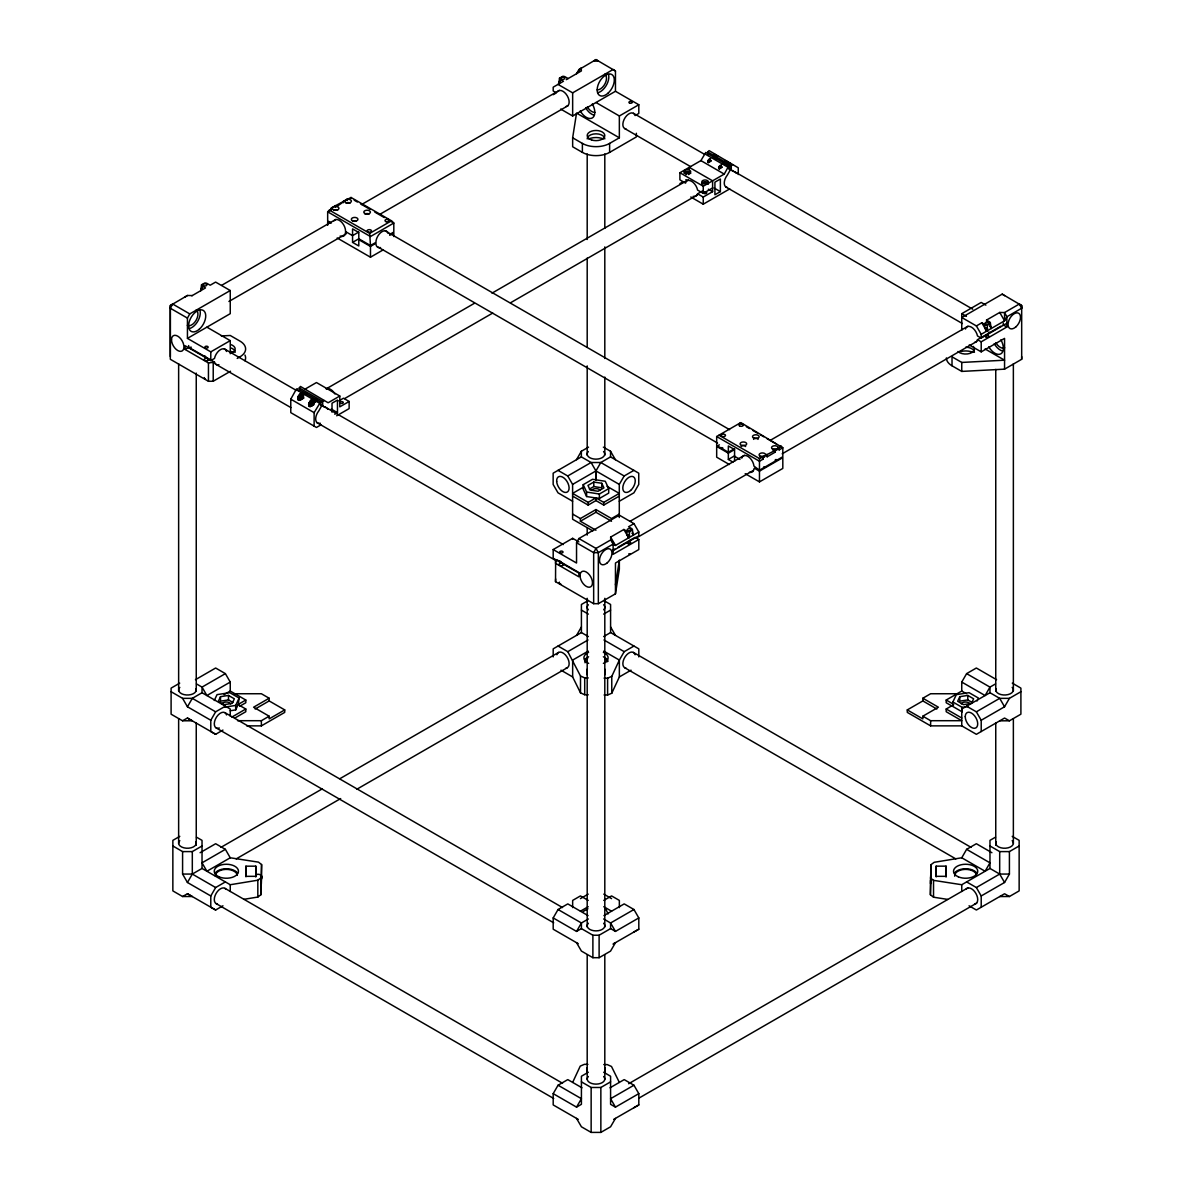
<?xml version="1.0" encoding="UTF-8"?>
<svg xmlns="http://www.w3.org/2000/svg" width="1192" height="1192" viewBox="0 0 1192 1192"><rect width="100%" height="100%" fill="white"/><g stroke="black" fill="none" stroke-linecap="round" stroke-linejoin="round"><path stroke-width="1.5" d="M245.91 876.716L245.91 874.779L245.925 876.433M255.803 876.85C254.879 872.082 264.535 874.451 261.421 879.16M946.388 357.928A19.266 11.115 0 0 0 952.021 365.795L961.75 371.412L1004.558 369.162L1021.678 359.284L1021.678 356.587M965.475 329.007A8.806 5.081 60 0 1 971.48 327.159A8.806 5.081 60 0 1 977.5 335.95L981.21 338.096L981.21 334.296L1004.558 320.812L1006.882 316.774L1021.678 308.236L1021.678 305.539L1019.339 304.02L1004.558 312.557L999.73 312.453L986.499 320.097L987.989 322.674M946.061 876.403L946.061 875.36L946.076 877.014M261.242 880.009L261.286 884.181L261.391 874.988M930.579 880.188C930.639 892.987 930.699 866.554 930.758 879.338M580.266 573.307L556.917 559.823L555.636 560.568L555.532 563.339L578.88 576.809L578.88 573.069L553.192 558.243L553.192 549.557L572.652 538.322L578.88 541.913M615.459 584.84L619.348 560.136L619.348 569.091L615.459 593.81L598.339 603.688L593.661 603.688L555.532 581.681L555.636 578.925M244.047 899.304L257.83 897.04L261.078 894.611L261.584 864.543L258.47 862.144L230.25 857.778L206.901 871.248L202.029 862.829L225.377 849.345L230.25 857.778M261.078 894.611L261.584 864.543M947.64 899.394L933.53 897.203L930.416 894.805L930.922 864.736L934.17 862.308L961.75 857.778L985.099 871.248L989.971 862.829L966.623 849.345L961.75 857.778M930.416 894.805L930.922 864.736M321.125 424.769L316.461 427.466L290.774 412.641L290.774 399.171L296.45 388.964L297.776 388.83M299.341 390.931L299.356 387.683L300.503 386.476L328.128 402.762L339.795 396.027L339.795 406.859L349.137 401.481L349.137 408.603L336.695 415.785M314.122 426.125L314.122 412.641L320.737 401.764L321.125 406.8L318.785 410.912A8.806 5.081 -60 0 0 315.731 419.837A8.806 5.081 -60 0 0 320.29 423.22M326.846 408.111A8.806 5.081 -60 0 0 325.014 407.321L322.674 405.906L322.704 401.168L324.239 400.512M687.173 180.841A8.806 5.081 60 0 0 685.564 183.136L679.902 179.858L679.902 172.736L700.911 160.607L705.783 152.442L729.713 166.448L729.713 170.948L727.373 175.045A8.806 5.081 -60 0 0 727.373 187.502M707.914 155.064L707.944 151.831L709.091 150.624L738.265 167.804L738.265 174.539M679.902 172.736L703.25 186.22L724.259 174.092L728.535 166.344L729.713 166.448M736.239 173.406A8.806 5.081 -60 0 0 733.601 171.454L731.262 170.039L731.292 165.301L732.827 164.645M331.436 207.855L331.436 209.643L331.436 207.855L351.014 197.455L391.483 220.803L393.807 223.053L393.807 232.038L389.724 234.407M1003.381 323.106L1003.172 324.85L1006.882 326.995L1006.882 316.774L1004.558 312.557L1004.558 320.812L999.73 312.453M636.364 133.266L636.364 136.931L609.619 152.382A19.266 11.115 0 0 1 582.381 152.382L572.652 146.765L572.652 137.795L576.541 113.091L619.348 137.795L619.348 115.982L596 102.512M615.459 593.81L615.459 563.026L638.808 549.557L638.808 539.499L613.12 554.325L613.12 544.118L610.781 539.887L610.632 537.1L623.863 529.471L628.691 537.83L629.644 531.707L632.46 529.829A3.308 1.907 0 0 0 631.492 528.488L628.527 526.775L633.98 523.631L638.808 531.99L638.808 535.789L613.12 550.615M1021.678 359.284L1021.678 305.539L1002.219 294.126L961.75 317.489L976.382 325.938L981.836 322.794L986.663 331.152L987.602 325.029L990.433 323.166A3.308 1.907 0 0 0 989.464 321.81L986.499 320.097M336.71 206.603L343.728 201.657M303.871 398.039L300.503 399.976L298.03 399.767L298.03 396.474L301.934 393.017L300.503 393.405M303.349 395.044L302.962 393.628L302.962 396.921L300.503 399.976M313.645 404.982L309.98 406.651L308.937 406.055L308.937 402.762L312.825 399.32L311.395 399.692M315.284 402.375L313.868 399.916L313.868 403.209L311.395 406.278M707.72 161.62L709.091 159.251L710.268 159.356L710.268 160.935L708.406 162.589L707.72 161.62L710.507 160.011M718.612 167.908L719.983 165.539L721.16 165.643L721.16 167.223L719.298 168.891L718.612 167.908L721.398 166.299M230.25 290.535L189.781 313.898L187.442 318.115L187.442 338.379L230.25 313.675L230.25 290.535L215.618 282.087L210.165 285.231L207.199 283.517A3.308 1.907 0 0 0 204.86 282.966L201.567 284.873A3.308 1.907 0 0 0 202.536 286.214L205.501 287.928L191.852 295.81M201.567 288.3L200.673 290.714L201.627 284.59M568.137 78.553L565.172 76.839A3.308 1.907 0 0 0 562.833 76.288L559.54 78.195A3.308 1.907 0 0 0 560.508 79.536L563.473 81.25L553.192 87.18L553.192 90.994L555.681 92.41M559.54 81.622L558.646 84.036L559.599 77.927M632.401 533.539L632.356 532.764L633.354 535.133L632.401 530.112M990.373 326.861L990.001 325.639L991.327 328.456L990.373 323.434M201.627 288.017L200.673 290.714L201.671 288.792M559.599 81.354L558.646 84.036L559.644 82.114M623.863 529.471L626.828 531.185L626.828 534.612L628.691 537.83L629.644 535.133M981.836 322.794L984.801 324.507L984.801 327.934L986.663 331.152L987.602 328.456M214.277 700.524L217.019 694.638L229.773 692.671L239.115 698.05L238.251 704.398L245.805 700.032L245.805 702.729L239.771 706.215M220.52 696.664L218.374 701.269L224.215 704.636L232.202 703.399L234.332 698.795L228.492 695.428L220.52 696.664L220.52 701.149L228.492 699.913L232.872 702.446M230.22 710.76L235.688 709.91L235.688 705.426L239.115 698.05M235.688 709.91L238.162 704.606L245.805 709.017L245.805 711.713L234.913 718.001M952.885 701.999L962.227 707.392L962.227 711.892L952.885 706.498L952.885 701.999L956.312 694.638L969.066 692.671L978.409 698.05L977.038 701M959.798 696.664L957.668 701.269L963.508 704.636L971.48 703.399L973.626 698.795L967.785 695.428L959.798 696.664L959.798 701.149L967.785 699.913L972.165 702.446M604.091 694.981L607.607 695.025L611.764 693.222L611.764 676.385L619.348 660.085L624.206 651.666L633.935 646.049M611.764 693.222L619.348 676.937L619.348 660.085L603.778 651.1M572.652 1082.41L580.236 1066.125L584.393 1064.322L587.909 1064.367M189.781 313.898L172.661 304.02L170.322 308.236L187.442 318.115M553.192 549.557L576.541 563.026L576.541 542.762L578.88 538.546L619.348 515.182L633.98 523.631M222.949 730.07L215.648 734.287L210.79 731.53L210.79 720.251L187.442 706.767L192.314 698.348L202.029 692.731L230.25 709.017L230.25 716.198M581.219 68.138L578.88 69.657L576.541 73.71L581.219 68.138L581.368 70.924L566.26 79.655M210.79 720.251L215.648 711.818L225.377 706.2M222.949 905.786L215.648 910.003L210.79 907.231L210.79 895.967L187.442 882.482L192.314 874.064L192.314 851.595L202.029 845.977M210.79 895.967L215.648 887.533L225.377 881.916M576.496 459.695L581.353 451.276L588.535 447.134M619.289 517.507L619.289 484.414L624.161 475.981L633.891 470.363M576.541 635.366L581.413 626.947M578.254 943.677L553.192 929.209L553.192 917.929L558.065 909.511L567.794 903.894L588.073 915.605M553.192 917.929L576.541 931.414L581.413 922.995L588.356 918.972M578.254 1119.392L553.192 1104.924L553.192 1093.645L558.065 1085.227L567.794 1079.609L581.994 1087.804M553.192 1093.645L576.541 1107.13L581.413 1098.696L558.065 1085.227M952.304 706.26L946.195 702.729L946.195 700.032L961.75 691.047L961.75 682.062L966.623 673.629L976.352 668.012L996.572 679.693M981.21 731.53L981.21 720.251L1004.558 706.767L1009.415 698.348L1020.903 691.718M981.21 907.231L981.21 895.967L1004.558 882.482L1009.415 874.064L1009.415 851.595L1019.145 845.977M615.459 1118.409L610.587 1126.783L600.857 1132.4L591.143 1132.4L581.413 1126.783L576.541 1118.409M299.073 394.671L301.025 393.107M300.891 394.194L303.587 392.63L300.891 394.194L301.308 396.236L303.587 397.547M302.872 392.704L303.587 396.236L302.038 397.13M309.98 400.959L311.917 399.394M311.782 400.482L313.764 398.992L314.479 402.523L312.93 403.418L311.782 400.482L314.479 398.918M317.147 401.242L316.7 399.126L315.522 399.812M712.592 156.539L714.559 156.361L715.707 159.296M725.451 161.337L723.484 163.781L723.902 162.231L727.016 161.754L723.902 162.231M331.555 208.675L327.666 211.818L327.666 220.818L331.45 222.993M333.954 220.848A8.806 5.081 60 0 1 340.957 221.533A8.806 5.081 60 0 1 345.561 231.144L345.561 232.038A8.806 5.081 60 0 1 340.152 236.046M172.855 845.977L182.585 851.595L182.585 874.064L192.314 874.064L202.029 868.447L230.25 884.732L257.83 880.203L261.078 877.774M172.661 304.02L170.322 305.539L170.322 359.284L208.451 381.291L213.219 381.231L230.533 371.248M185.118 297.002L187.442 295.482L192.27 295.571M214.5 362.144L208.451 362.949L185.118 349.48L188.828 347.304L214.5 362.144A8.806 5.081 -60 0 0 218.911 364.678M330.184 210.373L327.666 211.818L370.474 236.537L393.807 223.053L387.475 219.403M187.442 295.482L170.322 305.539L170.322 356.587M578.88 69.657L596 59.6L615.459 71.013L615.459 91.277L572.652 115.982L560.687 109.068M221.712 285.29L335.876 219.388M361.593 204.532L559.361 90.354M553.192 94.704L556.411 92.857M558.02 84.394L572.652 92.842L613.12 69.479L615.459 71.013M228.909 301.472L346.276 233.706M380.039 214.217L568.167 105.611M358.792 232.038L352.564 235.644L345.844 231.755M358.792 238.787L358.792 232.485L352.564 228.894L352.564 242.378L358.792 238.787L370.474 245.522L375.912 242.378L376.121 240.397A8.806 5.081 -60 0 1 382.14 231.591A8.806 5.081 -60 0 1 388.16 233.453M329.23 210.03L369.684 233.394L391.483 220.803M352.564 242.378L358.792 245.969L358.792 239.681L370.474 246.416L375.912 243.272L376.121 245.016A8.806 5.081 -60 0 0 380.531 247.549M389.724 235.301L393.807 232.947L393.807 236.537M337.172 237.983L370.474 257.204L382.915 250.022M187.442 338.379L210.79 351.863L230.25 340.629L230.25 353.726M619.348 115.982L638.808 104.747L638.808 113.449L636.319 114.879M185.118 349.48L185.118 345.74L210.79 360.565L214.5 358.42A8.806 5.081 -60 0 1 220.52 349.614A8.806 5.081 -60 0 1 226.525 351.476M237.193 358.434L239.979 356.825A19.266 11.115 0 0 0 239.979 341.106L230.25 335.488L221.325 335.95M572.652 137.795L582.381 143.412A19.266 11.115 0 0 0 609.619 143.412L619.348 137.795M304.78 389.277L316.461 382.543L339.795 396.027M298.03 396.474L300.503 395.044L300.503 393.852M708.406 159.862L710.566 158.611M717.644 155.884L714.276 157.836L713.755 156.495L716.228 155.064M300.891 395.148L302.455 394.254M714.559 156.361L716.124 155.452L714.559 155.035M707.899 160.726L710.402 159.281M297.657 398.337L301.025 396.4L302.962 398.113L299.073 400.363M301.308 396.236L302.872 395.327M707.899 162.306L710.864 160.592M708.406 162.589L711.356 160.89M298.03 399.767L301.934 397.517M679.902 183.583L683.016 181.795M474.267 303.379L326.146 388.905A8.806 5.081 60 0 1 334.952 393.986M491.983 293.157L688.41 179.754M725.69 160.533L724.647 161.576L725.168 164.124L728.535 162.186M723.484 162.827L726.181 161.263M308.937 402.762L311.395 401.346L311.395 400.139M724.647 162.782L727.12 161.352M311.782 401.451L313.347 400.542M719.298 166.15L721.458 164.898M718.791 167.014L721.294 165.569M308.549 404.624L311.917 402.687L313.868 404.401L309.98 406.651M312.2 402.523L313.764 401.615M314.241 401.346L316.044 400.303L315.314 399.409M718.791 168.594L721.756 166.895M719.298 168.891L722.248 167.178M308.937 406.055L312.825 403.805M728.535 163.826L729.966 163.006M338.811 400.899L343.475 398.202L349.137 401.481M693.193 196.337A8.806 5.081 60 0 0 697.588 193.789L702.252 191.107M344.622 398.575L492.743 313.049M510.444 302.828L697.201 195.011M688.469 180.439A8.806 5.081 60 0 1 697.588 190.079L703.25 193.342L712.592 187.949M697.588 193.789L703.25 197.067L712.592 191.674L712.592 180.826L689.244 167.342L689.244 169.145M334.743 414.22L337.47 412.641L337.47 400.065L332.017 403.209L332.017 412.194M720.37 191.614L714.917 194.758L714.917 182.167L720.37 179.024L720.37 191.614L714.142 188.008M690.794 197.008L703.25 204.19L729.713 188.917M179.709 683.15L171.097 688.127L171.097 714.187L182.51 720.773L192.314 720.802L187.442 718.046L182.51 720.773M195.428 679.693L215.648 668.012L225.377 673.629L230.25 682.062L230.25 691.047L245.805 700.032M624.161 475.981L600.813 462.511L591.083 462.511L581.353 456.894L553.148 473.179L553.148 484.459L558.005 492.832L572.607 501.251M225.377 673.629L202.029 687.113L196.471 683.91M558.005 470.363L567.735 475.981L591.083 462.511L595.94 470.929L619.289 484.414M619.289 501.251L633.92 492.817L638.748 484.459L638.748 473.179L610.542 456.894L600.813 462.511L595.94 470.929L572.607 484.414L572.607 519.235L592.841 530.917M230.25 682.062L206.901 695.532L202.029 687.113L202.029 692.731M572.607 496.095L588.163 505.08L595.821 500.655L595.821 497.958L586.613 496.543L583.186 489.182L583.186 484.682L592.528 479.288L605.283 481.27L608.71 488.631L608.71 493.115L599.367 498.509L596.179 498.018L596.179 500.714L603.733 505.08L619.289 496.095M224.081 694.608L230.25 691.047M583.395 487.17L572.607 493.399L588.163 502.383L595.821 497.958M593.81 482.045L587.969 485.427L590.1 490.031L598.086 491.268L603.927 487.886L601.781 483.282L593.81 482.045L593.81 486.545L589.429 489.078M583.186 484.682L586.613 492.043L599.367 494.024L608.71 488.631M734.57 448.654L728.342 452.245L716.675 445.51L716.675 436.525L740.798 422.594L782.816 447.76L782.816 456.745L759.468 470.229L753.97 466.117A8.806 5.081 60 0 0 748.203 456.551A8.806 5.081 60 0 0 741.782 458.145M231.799 717.107L245.805 709.017M596.179 498.018L603.733 502.383L619.289 493.399L606.966 486.276M284.724 709.91L269.154 700.926L269.154 698.229L253.598 707.214L269.154 716.198L269.154 718.895L284.724 709.91L284.724 712.384L261.376 725.868L246.729 725.868M572.607 514.065L580.385 518.55L595.94 509.565L611.511 518.55L619.289 514.065M255.148 709.017L269.154 700.926M580.385 518.55L580.385 521.247L595.94 512.262L611.511 521.247M729.355 464.522L716.675 457.192L716.675 446.404L719.387 444.839M961.75 330.259L961.75 313.675L981.21 302.44L985.873 305.137M237.566 720.698L261.376 720.698L269.154 716.198M716.675 446.404L728.342 453.154L734.57 449.563L734.57 461.349M728.342 453.154L728.342 459.442L734.57 455.851M630.27 521.172L744.419 455.269M770.151 440.414L967.919 326.236M719 435.184L759.468 458.548L775.322 450.293L781.252 445.957M763.238 457.266L763.238 459.054L759.468 461.244L716.675 436.525M766.784 454.316L767.156 456.804L775.322 452.081L775.322 450.293M778.927 447.313L779.106 449.905L782.816 447.76L779.643 445.927M638.808 531.99L615.459 545.459L613.12 544.118L598.339 552.656L593.661 552.656L576.541 542.762M611.734 550.838L614.848 549.035M617.963 547.247L635.083 537.354L638.808 539.499M974.594 342.357A8.806 5.081 60 0 0 977.5 339.675L1000.848 326.191M981.21 338.096L1006.882 323.27M635.857 538.277L753.225 470.512M782.176 453.809L976.725 341.478M977.5 339.675L981.21 341.821L1006.882 326.995M749.41 472.255A8.806 5.081 60 0 0 753.97 468.888L754.432 468.218L759.468 471.123L782.816 457.639L782.816 468.426L759.468 481.911L745.209 473.671M969.23 344.95L981.21 351.863L1004.558 338.379L1004.558 369.162M179.798 836.352L172.855 840.36L172.855 890.901L182.585 896.518L192.314 896.518L187.442 893.762L182.585 896.518M588.356 600.47L581.413 604.478L581.413 632.565L553.192 648.85L553.192 656.911M603.644 614.118L610.587 610.095M200.092 852.712L215.648 843.727L225.377 849.345M220.937 847.363L322.212 788.895M339.899 778.689L558.527 652.456M558.065 646.049L567.794 651.666L588.029 639.985M603.644 636.573L610.587 632.565L638.808 648.85L638.808 656.911M588.222 651.1L572.652 660.085L572.652 676.937L580.504 692.865L584.706 694.742L588.237 694.787M236.18 858.896L340.659 798.566M356.736 789.298L567.332 667.714M619.348 676.937L631.045 670.172M1012.291 683.15L1020.903 688.127L1020.903 714.187L1009.415 720.802L1004.558 718.046L976.382 734.317L961.75 725.868L930.624 725.868L907.276 712.384L907.276 709.91L922.846 700.926L922.846 698.229L930.624 693.744L958.085 693.744M580.429 898.619L588.222 894.119M580.429 911.195L588.222 906.71M583.246 911.463L587.909 908.766M603.778 900.407L611.57 895.922L619.348 900.407L619.348 907.604M907.276 709.91L922.846 718.895L922.846 716.198L938.402 707.214L922.846 698.229M922.846 716.198L930.624 720.698L961.75 720.698L946.195 711.713L946.195 709.017L953.749 704.651M995.529 683.91L989.971 687.113L985.099 695.532L961.75 682.062M576.541 931.414L581.413 928.613L581.413 922.995L558.065 909.511M603.927 915.605L624.206 903.894L633.935 909.511L638.808 917.929L638.808 929.209L613.701 943.662M1009.415 698.348L999.686 698.348L989.971 692.731L961.75 709.017L961.75 725.868M633.935 909.511L610.587 922.995L603.644 918.972M966.623 706.2L976.352 711.818L999.686 698.348L1004.558 706.767M581.413 928.613L592.886 935.228L599.114 935.228L610.587 928.613L615.459 931.414L638.808 917.929M576.541 942.693L581.413 951.067L592.886 957.697L599.114 957.697L610.542 951.112L615.459 942.693L613.016 944.079M966.623 849.345L976.352 843.727L991.908 852.712M588.356 1072.234L581.413 1076.242L581.413 1104.313L576.541 1107.13M995.529 837.157L989.971 840.36L989.971 868.447L961.75 884.732L933.53 880.352L930.416 877.953M581.413 1081.859L591.143 1087.476L600.857 1087.476L610.587 1081.859M610.006 1087.804L624.206 1079.609L633.935 1085.227L638.808 1093.645L638.808 1104.924L613.701 1119.377M628.661 1083.722L967.919 887.846M633.935 1085.227L610.587 1098.696L615.459 1107.13L638.808 1093.645M966.623 881.916L976.352 887.533L999.686 874.064L1009.415 874.064M639.076 1098.041L976.725 903.104M999.73 896.548L1009.415 896.518L1019.145 890.901L1019.145 840.36L1012.202 836.352M633.935 931.98L638.808 929.209M633.935 1107.696L638.808 1104.924M604.091 678.129L607.607 678.173L611.764 676.385M224.766 707.109L235.688 705.426M962.227 707.392L967.695 706.543M714.276 154.543L715.185 154.468M301.308 393.598L303.587 394.91M312.2 399.886L314.897 402.27M987.602 325.029L987.14 325.058A3.308 1.907 0 0 1 984.801 324.507M629.644 531.707L629.167 531.736A3.308 1.907 0 0 1 626.828 531.185M952.021 365.795L952.021 356.825L961.75 362.442L1004.558 360.193L985.099 348.973M999.73 720.832L1009.415 720.802M233.915 693.744L261.376 693.744L269.154 698.229M171.097 691.718L182.585 698.348L192.314 698.348L215.648 711.818M182.585 851.595L192.314 851.595M989.971 845.977L999.686 851.595L1009.415 851.595M245.895 866.182L255.788 866.167L255.863 876.329L245.954 876.343L245.895 866.182L245.895 876.284M936.137 866.167L946.046 866.152L946.105 876.329L936.212 876.329L936.137 866.167L936.182 876.88M567.794 651.666L580.504 676.013L584.706 677.89L588.237 677.935M603.763 1064.56L607.294 1064.605L611.496 1066.482L619.348 1082.41M985.486 328.232L987.14 328.485M627.513 534.91L629.167 535.163M593.81 486.545L601.781 487.781L601.781 483.282M205.411 360.684L207.08 360.803A2.205 1.281 -0.3 0 0 208.421 360.207L208.63 359.91A2.205 1.266 0 0 0 206.514 358.3L205.948 358.345A2.205 1.281 -0.3 0 0 204.383 359.254L204.309 359.582A2.205 1.266 0 0 0 205.411 360.669M1009.415 896.518L1004.558 893.762L976.382 910.018L969.066 905.801M615.459 91.277L638.808 104.747M707.914 152.069L731.262 165.554M704.8 153.872L728.148 167.342M633.488 113.314L704.234 154.155M734.793 171.797L972.747 309.19M728.148 168.251L731.262 170.039M728.923 168.757L733.601 171.454M700.911 160.607L724.259 174.092M961.75 313.675L966.429 316.372M624.697 128.557L690.615 166.627M725.988 187.04L962.331 323.509M708.346 189.215L712.592 191.674M354.188 200.181L357.362 202.014M360.52 203.832L370.041 209.33M374.795 212.072L384.301 217.57M740.008 423.041L743.182 424.873M746.356 426.706L749.53 428.539M752.703 430.372L757.456 433.113M760.615 434.946L763.789 436.779M766.963 438.611L776.469 444.095M385.254 230.861L729.593 429.671M734.57 449.563L728.342 445.957L728.342 452.245M378.058 247.042L717.584 443.066M734.57 456.298L739.949 459.412M330.184 223.157L327.666 221.712L327.666 225.303M728.342 459.442L733.005 462.138M603.361 447.134L610.542 451.276L615.4 459.695M966.623 673.629L989.971 687.113L989.971 692.731M961.75 691.047L966.384 693.714M946.195 700.032L952.304 703.563M946.195 709.017L961.75 718.001M922.846 700.926L936.852 709.017M580.385 521.247L595.94 530.231M578.88 538.546L596 548.424L598.339 552.656L598.339 603.688M206.901 327.159L230.25 340.629M299.341 387.936L322.674 401.406M299.341 389.724L321.125 402.315M331.242 409.05L337.47 412.641M296.227 389.724L319.575 403.209M224.081 348.705L296.435 390.469M325.386 407.187L563.339 544.565M312.557 400.125L315.671 401.928M319.575 404.103L325.014 407.321M312.93 403.418L313.764 403.894M290.774 399.171L314.122 412.641M215.275 363.947L290.848 407.575M316.58 422.43L556.143 560.747M603.644 600.47L610.587 604.478L610.587 632.565M581.413 610.095L588.356 614.118M633.473 652.456L971.063 847.363M603.971 639.985L624.206 651.666M581.413 632.565L588.356 636.573M989.971 868.447L999.686 874.064L1004.558 882.482M624.668 667.714L955.82 858.896M560.985 670.187L572.652 676.937M603.778 894.119L611.57 898.619M603.778 906.71L611.57 911.195M588.222 900.407L580.429 895.922L572.652 900.407L572.652 907.604M224.915 712.652L562.505 907.544M216.11 727.895L553.699 922.802M187.442 718.046L215.648 734.287M196.471 837.157L202.029 840.36L202.029 868.447M603.644 1072.234L610.587 1076.242L610.587 1104.313L615.459 1107.13M224.915 888.338L562.505 1083.245M192.314 874.064L215.648 887.533M216.11 903.581L553.699 1098.488M187.442 893.762L215.648 910.003M1002.219 294.126L1004.558 295.661M559.972 82.576L560.508 79.536M201.999 289.254L202.536 286.214M725.451 162.648L726.598 164.615M304.422 393.122L305.137 394.016M761.807 457.192L763.238 459.054M773.981 450.174L775.322 452.081M976.382 325.938L981.21 334.296M976.352 711.818L981.21 720.251M976.352 887.533L981.21 895.967M610.632 537.1L615.459 545.459L610.781 539.887L596 548.424L593.661 552.656L593.661 603.688M567.735 475.981L572.607 484.414M610.587 626.947L615.459 635.366M615.459 931.414L610.587 922.995L610.587 928.613M182.585 698.348L187.442 706.767M182.585 874.064L187.442 882.482M1019.339 304.02L1021.678 308.236M990.433 326.593L991.327 328.456L990.328 326.087M632.46 533.256L633.354 535.133M605.342 908.051L608.069 913.936M725.034 162.887L725.451 163.96M714.559 157.672L714.142 155.631M311.395 401.346L311.917 402.687M306.493 394.03L305.316 392.555L304.884 394.165M300.503 395.044L301.025 396.4M369.684 233.394L370.474 245.522M986.276 328.426L986.663 331.152M628.303 535.104L628.691 537.83M190.944 346.917L191.152 348.66M188.619 345.576L188.828 347.304M255.818 874.913L255.833 876.552M604.791 669.114L604.806 674.836M604.806 1067.63L604.821 1073.336M587.179 669.159L587.194 674.881M587.194 1067.659L587.209 1073.381M1013.364 363.813L1013.364 691.032M1013.364 718.91L1013.364 843.474M999.686 851.595L999.686 874.064M995.752 369.401L995.752 691.032M995.752 722.635L995.752 845.337M981.21 341.821L981.21 351.863M967.785 695.428L967.785 699.913M961.75 362.442L961.75 371.412M961.75 884.732L961.75 891.467M946.046 866.152L946.046 876.269M933.53 880.352L933.53 897.203M930.624 720.698L930.624 725.868M779.106 448.103L779.106 449.905M767.156 455.001L767.156 456.804M759.468 458.548L759.468 470.229M759.468 471.123L759.468 481.911M713.755 155.288L713.755 156.495M703.25 186.22L703.25 193.342M703.25 197.067L703.25 204.19M610.542 451.276L610.542 456.894M609.619 143.412L609.619 152.382M607.607 678.173L607.607 695.025M604.806 153.962L604.806 228.328M604.806 246.923L604.806 358.479M604.806 377.059L604.806 455.15M604.806 598.309L604.806 926.899M604.806 954.792L604.806 1079.356M603.733 502.383L603.733 505.08M600.857 1087.476L600.857 1132.4M599.367 494.024L599.367 498.509M599.114 935.228L599.114 957.697M595.94 509.565L595.94 512.262M592.886 935.228L592.886 957.697M591.143 1087.476L591.143 1132.4M588.163 502.383L588.163 505.08M587.194 153.962L587.194 239.488M587.194 258.083L587.194 347.319M587.194 365.914L587.194 455.15M587.194 527.654L587.194 535.089M587.194 598.309L587.194 926.899M587.194 954.792L587.194 1079.356M586.613 492.043L586.613 496.543M584.706 677.89L584.706 694.742M582.381 143.412L582.381 152.382M581.353 451.276L581.353 456.894M580.504 676.013L580.504 692.865M572.652 92.842L572.652 115.982M572.652 538.322L572.652 539.216M555.636 560.568L555.532 581.681M370.474 246.416L370.474 257.204M351.014 197.455L351.014 198.349M347.304 198.691L347.304 200.494M343.519 200.867L343.519 202.67M335.354 205.59L335.354 207.393M261.376 720.698L261.376 725.868M257.83 880.203L257.83 897.04M255.788 866.167L255.788 876.269M230.25 884.732L230.25 891.467M228.492 695.428L228.492 699.913M213.219 362.875L213.219 381.231M210.79 351.863L210.79 360.565M208.451 362.949L208.451 381.291M196.248 373.111L196.248 691.032M196.248 722.635L196.248 845.337M178.636 363.813L178.636 691.032M178.636 718.91L178.636 843.474M217.406 903.983A8.806 5.081 -60 0 1 216.11 893.419A8.806 5.081 -60 0 1 225.914 889.247M556.917 654.751A8.806 5.081 60 0 1 566.721 656.568A8.806 5.081 60 0 1 566.036 668.101M625.964 668.101A8.806 5.081 -60 0 1 625.279 656.568A8.806 5.081 -60 0 1 635.083 654.751M219.343 728.014A8.806 5.081 -60 0 1 214.292 723.574A8.806 5.081 -60 0 1 219.835 713.516A8.806 5.081 -60 0 1 226.525 714.932M603.629 923.249A8.806 5.081 0 0 1 596 930.877A8.806 5.081 0 0 1 588.371 923.249M1012.187 687.382A8.806 5.081 0 0 1 1005.705 694.966A8.806 5.081 0 0 1 996.05 688.603M961.393 703.861A4.396 2.548 0 0 1 965.639 701.984A4.396 2.548 0 0 1 969.901 703.861M195.95 688.603A8.806 5.081 0 0 1 186.295 694.966A8.806 5.081 0 0 1 179.813 687.382M222.099 703.861A4.396 2.548 0 0 1 226.361 701.984A4.396 2.548 0 0 1 230.607 703.861M603.569 451.545A8.806 5.081 0 0 1 595.94 459.158A8.806 5.081 0 0 1 588.327 451.545M591.694 490.493A4.396 2.548 0 0 1 595.94 488.601A4.396 2.548 0 0 1 600.202 490.493M603.629 1076.51A8.806 5.081 0 0 1 596 1084.124A8.806 5.081 0 0 1 588.371 1076.51M195.95 841.85A8.806 5.081 0 0 1 186.295 848.212A8.806 5.081 0 0 1 179.813 840.628M215.38 876.18A11.011 6.347 0 0 1 225.601 869.4A11.011 6.347 0 0 1 237.327 875.315M215.156 873.08A12.099 6.988 0 0 1 226.331 868.759A12.099 6.988 0 0 1 237.536 873.051M603.629 604.746A8.806 5.081 0 0 1 603.629 609.827M588.371 609.827A8.806 5.081 0 0 1 588.371 604.746M585.019 662.767A11.011 6.347 0 0 1 587.701 658.148M605.134 658.789A11.011 6.347 0 0 1 606.981 661.903M603.346 652.277A12.099 6.988 0 0 1 603.39 663.378M588.654 663.393A12.099 6.988 0 0 1 588.61 652.307M584.81 659.668A12.099 6.988 0 0 1 588.61 656.792M603.346 656.777A12.099 6.988 0 0 1 607.995 661.411M966.086 889.247A8.806 5.081 60 0 1 975.89 893.419A8.806 5.081 60 0 1 974.594 903.983M1012.187 840.628A8.806 5.081 0 0 1 1005.705 848.212A8.806 5.081 0 0 1 996.05 841.85M954.673 876.18A11.011 6.347 0 0 1 964.894 869.4A11.011 6.347 0 0 1 976.621 875.315M954.449 873.08A12.099 6.988 0 0 1 965.624 868.759A12.099 6.988 0 0 1 976.814 873.051M686.83 180.037A2.205 1.266 0 0 1 685.847 179.694M702.967 184.015A2.205 1.266 0 0 1 705.083 182.421A2.205 1.266 0 0 1 707.214 184.015M685.206 173.481A2.205 1.266 0 0 1 688.499 172.378A2.205 1.266 0 0 1 688.499 174.568M686.309 174.568A2.205 1.266 0 0 1 685.847 174.375M684.104 173.481A3.308 1.907 0 0 1 687.397 171.573A3.308 1.907 0 0 1 690.704 173.481M701.894 184.179A3.308 1.907 0 0 1 705.083 181.78A3.308 1.907 0 0 1 708.272 184.179M327.293 408.632A8.806 5.081 -60 0 1 327.651 409.273M703.921 192.061A1.654 0.954 0 0 1 706.588 192.329A1.654 0.954 0 0 1 705.232 193.685A1.654 0.954 0 0 1 703.489 192.493M760.273 457.207A2.205 1.266 0 0 1 762.403 456.268A2.205 1.266 0 0 1 764.519 457.207M772.729 450.025A2.205 1.266 0 0 1 774.845 449.071A2.205 1.266 0 0 1 776.975 450.025M753.627 439.371A2.205 1.266 0 0 1 755.832 438.105A2.205 1.266 0 0 1 758.038 439.371M741.186 446.553A2.205 1.266 0 0 1 743.376 445.287A2.205 1.266 0 0 1 745.581 446.553M722.859 448.013A1.654 0.954 0 0 1 721.86 447.566M776.439 459.576A1.654 0.954 0 0 1 775.277 460.261M763.997 466.772A1.654 0.954 0 0 1 763.565 467.19M775.947 459.531A2.205 1.266 0 0 1 775.411 459.665M346.187 203.206A2.205 1.266 0 0 1 349.986 203.206M333.73 210.403A2.205 1.266 0 0 1 337.545 210.403M365.199 214.188A2.205 1.266 0 0 1 369.013 214.188M353.1 221.116A2.205 1.266 0 0 1 356.214 221.116M965.639 347.23A8.806 5.081 0 0 1 974.445 352.31M960.99 351.476A12.099 6.988 0 0 1 973 352.37M973.268 346.425A8.806 5.081 0 0 1 970.05 353.368A8.806 5.081 0 0 1 958.025 351.506M988.853 331.957A1.982 1.147 0 0 1 987.647 333.641M1000.878 339.839A12.099 6.988 60 0 1 1000.878 353.815A12.099 6.988 60 0 1 988.779 346.827M1002.487 351.014A12.099 6.988 60 0 1 994.217 343.683M1004.677 347.811A8.806 5.081 60 0 1 995.871 342.73M196.129 310.099A8.806 5.081 -60 0 1 196.129 320.261A8.806 5.081 -60 0 1 187.323 325.341M244.956 355.052A19.266 11.115 0 0 1 244.956 360.803M230.756 347.915A8.806 5.081 0 0 1 235.167 352.31M230.965 351.461A12.099 6.988 0 0 1 233.706 352.37M205.68 356.661A1.654 0.954 0 0 1 204.86 355.842M230.756 344.562A8.806 5.081 0 0 1 230.756 353.368M205.411 379.026A2.205 1.266 0 0 1 204.607 378.564M204.383 378.251A2.205 1.266 0 0 1 204.383 377.596M199.988 310.382A12.099 6.988 -60 0 1 189.513 328.545M560.94 561.641A1.654 0.954 0 0 1 559.718 560.717M631.075 539.499A1.982 1.147 0 0 1 630.151 540.2M560.806 584.02A2.205 1.266 0 0 1 559.465 582.158M630.33 553.639A1.654 0.954 0 0 1 628.735 553.893M604.687 74.217A8.806 5.081 -60 0 1 605.223 83.365A8.806 5.081 -60 0 1 597.162 89.862M557.528 91.754A8.806 5.081 60 0 1 567.332 95.926A8.806 5.081 60 0 1 566.036 106.49M588.654 138.957A12.099 6.988 0 0 1 603.39 138.987M587.194 138.898A8.806 5.081 0 0 1 596 133.817A8.806 5.081 0 0 1 604.806 138.898M625.964 128.945A8.806 5.081 -60 0 1 625.279 117.412A8.806 5.081 -60 0 1 635.083 115.594M592.32 103.957A12.099 6.988 60 0 1 592.32 117.934A12.099 6.988 60 0 1 580.221 110.945M593.929 115.132A12.099 6.988 60 0 1 585.674 107.801M594.838 112.331A8.806 5.081 60 0 1 587.313 106.848M608.546 74.515A12.099 6.988 -60 0 1 598.071 92.663M559.242 564.129L559.465 565.097A2.205 1.281 -0.3 0 0 561.372 565.723L561.939 565.678A2.205 1.281 -0.3 0 0 563.503 564.77L563.578 564.442A2.205 1.281 -0.3 0 0 560.791 563.22L560.27 563.339A2.205 1.281 -0.3 0 0 559.242 564.129M596 59.6L593.661 61.135L598.339 61.135L596 59.6M595.94 471.049L595.717 480.048L595.94 471.049M965.252 716.675A8.806 5.081 60 0 0 974.594 728.297A8.806 5.081 60 0 0 974.594 715.841A8.806 5.081 60 0 0 965.252 716.675M556.664 481.359A8.806 5.081 60 0 0 566.364 492.4A8.806 5.081 60 0 0 565.604 479.542A8.806 5.081 60 0 0 556.664 481.359M630.628 490.448A8.806 5.081 -60 0 0 633.429 476.8A8.806 5.081 -60 0 0 623.014 486.038A8.806 5.081 -60 0 0 630.628 490.448M219 876.805A12.099 6.988 0 0 0 238.355 872.142A12.099 6.988 0 0 0 221.697 864.796A12.099 6.988 0 0 0 219 876.805M958.293 876.805A12.099 6.988 0 0 0 977.649 872.142A12.099 6.988 0 0 0 960.99 864.796A12.099 6.988 0 0 0 958.293 876.805M702.758 183.24A3.308 1.907 0 0 0 708.272 182.376A3.308 1.907 0 0 0 704.234 180.052A3.308 1.907 0 0 0 702.758 183.24M685.758 173.332A3.308 1.907 0 0 0 690.704 171.678A3.308 1.907 0 0 0 685.758 170.024A3.308 1.907 0 0 0 685.758 173.332M340.48 403.209A1.654 0.954 0 0 0 343.236 402.777A1.654 0.954 0 0 0 341.21 401.615A1.654 0.954 0 0 0 340.48 403.209M739.621 425.961A2.205 1.266 0 0 0 743.301 425.395A2.205 1.266 0 0 0 740.619 423.845A2.205 1.266 0 0 0 739.621 425.961M772.52 448.997A3.308 1.907 0 0 0 778.033 448.147A3.308 1.907 0 0 0 773.995 445.808A3.308 1.907 0 0 0 772.52 448.997M760.064 456.193A3.308 1.907 0 0 0 765.592 455.329A3.308 1.907 0 0 0 761.539 453.005A3.308 1.907 0 0 0 760.064 456.193M741.737 445.51A3.308 1.907 0 0 0 746.684 443.856A3.308 1.907 0 0 0 741.737 442.217A3.308 1.907 0 0 0 741.737 445.51M754.178 438.328A3.308 1.907 0 0 0 759.14 436.674A3.308 1.907 0 0 0 754.178 435.02A3.308 1.907 0 0 0 754.178 438.328M721.726 436.302A2.205 1.266 0 0 0 725.407 435.736A2.205 1.266 0 0 0 722.71 434.171A2.205 1.266 0 0 0 721.726 436.302M386.104 221.682A2.205 1.266 0 0 0 389.397 220.58A2.205 1.266 0 0 0 386.104 219.492A2.205 1.266 0 0 0 386.104 221.682M345.755 202.491A3.308 1.907 0 0 0 351.282 201.642A3.308 1.907 0 0 0 347.23 199.302A3.308 1.907 0 0 0 345.755 202.491M333.298 209.688A3.308 1.907 0 0 0 338.826 208.823A3.308 1.907 0 0 0 334.773 206.499A3.308 1.907 0 0 0 333.298 209.688M352.31 220.669A3.308 1.907 0 0 0 357.838 219.805A3.308 1.907 0 0 0 353.8 217.48A3.308 1.907 0 0 0 352.31 220.669M364.767 213.472A3.308 1.907 0 0 0 370.295 212.623A3.308 1.907 0 0 0 366.242 210.284A3.308 1.907 0 0 0 364.767 213.472M368.194 232.023A2.205 1.266 0 0 0 371.502 230.92A2.205 1.266 0 0 0 368.194 229.818A2.205 1.266 0 0 0 368.194 232.023M1015.897 326.876A8.806 5.081 -60 0 0 1018.683 313.243A8.806 5.081 -60 0 0 1008.268 322.481A8.806 5.081 -60 0 0 1015.897 326.876M985.739 323.971A1.982 1.147 0 0 0 989.047 323.449A1.982 1.147 0 0 0 986.618 322.049A1.982 1.147 0 0 0 985.739 323.971M985.963 336.934A1.654 0.954 0 0 0 988.734 336.502A1.654 0.954 0 0 0 986.708 335.325A1.654 0.954 0 0 0 985.963 336.934M171.499 339.735A8.806 5.081 60 0 0 180.826 351.357A8.806 5.081 60 0 0 180.826 338.9A8.806 5.081 60 0 0 171.499 339.735M203.46 285.678A1.982 1.147 0 0 0 206.782 285.171A1.982 1.147 0 0 0 204.353 283.756A1.982 1.147 0 0 0 203.46 285.678M205.337 347.826A1.654 0.954 0 0 0 208.093 347.408A1.654 0.954 0 0 0 206.082 346.231A1.654 0.954 0 0 0 205.337 347.826M199.392 329.126A12.099 6.988 -60 0 0 203.221 310.382A12.099 6.988 -60 0 0 188.902 323.077A12.099 6.988 -60 0 0 199.392 329.126M580.042 575.617A8.806 5.081 60 0 0 589.384 587.224A8.806 5.081 60 0 0 589.384 574.782A8.806 5.081 60 0 0 580.042 575.617M607.339 562.758A8.806 5.081 -60 0 0 610.125 549.11A8.806 5.081 -60 0 0 599.71 558.348A8.806 5.081 -60 0 0 607.339 562.758M627.767 530.649A1.982 1.147 0 0 0 631.075 530.127A1.982 1.147 0 0 0 628.646 528.726A1.982 1.147 0 0 0 627.767 530.649M627.99 543.597A1.654 0.954 0 0 0 630.762 543.179A1.654 0.954 0 0 0 628.735 542.002A1.654 0.954 0 0 0 627.99 543.597M560.21 552.716A1.654 0.954 0 0 0 562.967 552.283A1.654 0.954 0 0 0 560.94 551.121A1.654 0.954 0 0 0 560.21 552.716M561.432 79A1.982 1.147 0 0 0 564.755 78.493A1.982 1.147 0 0 0 562.326 77.093A1.982 1.147 0 0 0 561.432 79M591.605 139.956A8.806 5.081 0 0 0 604.806 135.56A8.806 5.081 0 0 0 591.605 131.15A8.806 5.081 0 0 0 591.605 139.956M629.465 102.959A1.654 0.954 0 0 0 632.222 102.542A1.654 0.954 0 0 0 630.195 101.365A1.654 0.954 0 0 0 629.465 102.959M607.95 93.259A12.099 6.988 -60 0 0 611.779 74.5A12.099 6.988 -60 0 0 597.46 87.195A12.099 6.988 -60 0 0 607.95 93.259"/></g></svg>
